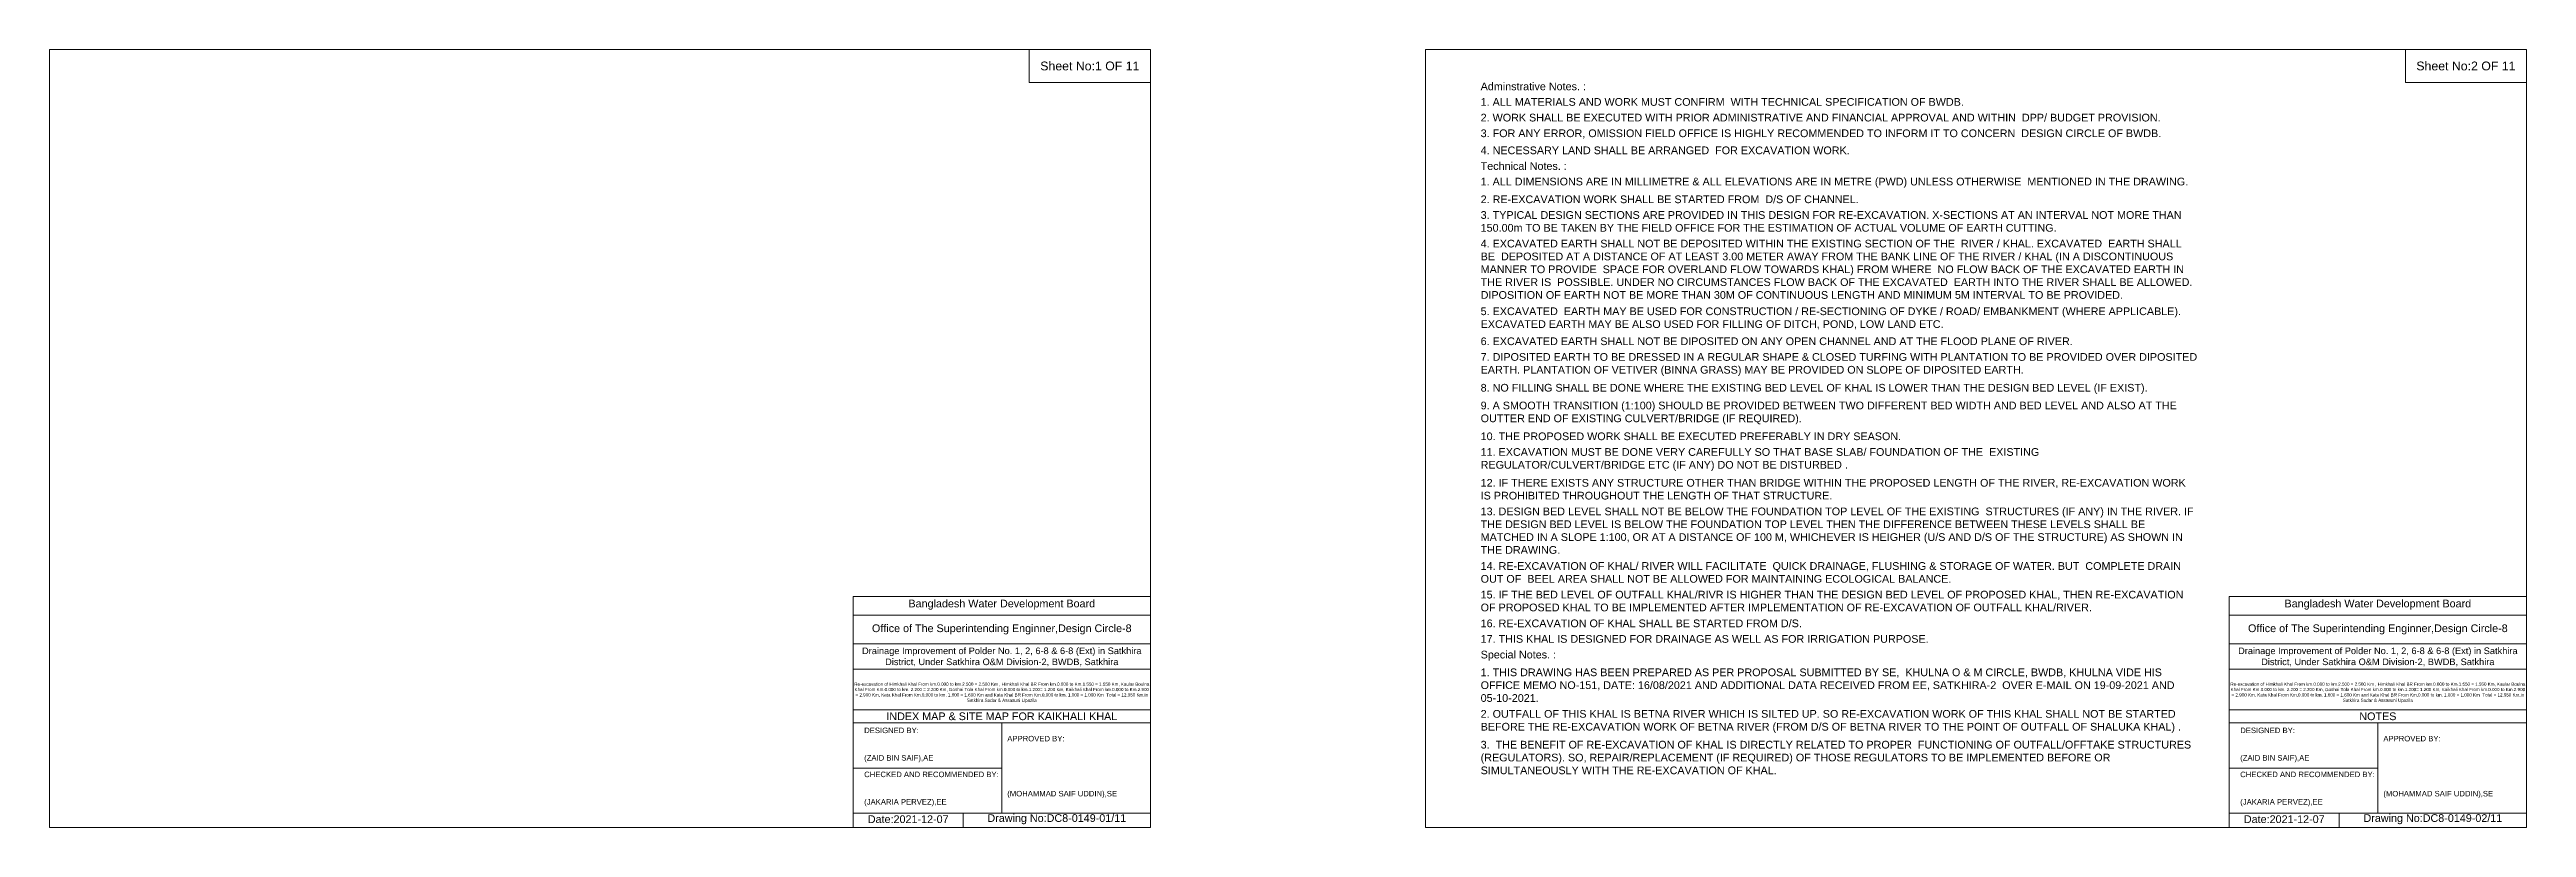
# Model space of a CAD drawing. Header units: inches. Extents: x 91000 to 628000, y -5656 to 0.
# Drawn here: x 370000 to 388000, y -5656 to 0 of the extents above; entities that cross this region are included whole.
import ezdxf

# ---------------------------------------------------------------- set-up
doc = ezdxf.new("R2010")
doc.units = ezdxf.units.IN
doc.header["$LTSCALE"] = 7
doc.header["$MEASUREMENT"] = 0
doc.layers.add('Cross Section Labels', color=7, linetype='Continuous', lineweight=9)
doc.styles.get("Standard").update_dxf_attribs({"font": 'arial.ttf'})

msp = doc.modelspace()

# ---------------------------------------------------------------- linework, layer by layer
at = {"layer": 'Cross Section Labels'}
for points in [[(370000, 0), (378000, 0), (378000, -5656), (370000, -5656)], [(377120, 0), (378000, 0), (378000, -240), (377120, -240)], [(380000, 0), (388000, 0), (388000, -5656), (380000, -5656)], [(387120, 0), (388000, 0), (388000, -240), (387120, -240)]]:
    msp.add_lwpolyline(points, close=True, dxfattribs=at)
for points in [[(375840, -5656), (375840, -3976), (378000, -3976)], [(375840, -4112), (378000, -4112)], [(385840, -5656), (385840, -3976), (388000, -3976)], [(385840, -4112), (388000, -4112)], [(375840, -4320), (378000, -4320)], [(385840, -4320), (388000, -4320)], [(375840, -4504), (378000, -4504)], [(385840, -4504), (388000, -4504)], [(375840, -4800), (378000, -4800)], [(385840, -4800), (388000, -4800)], [(375840, -4896), (378000, -4896)], [(376920, -4896), (376920, -5552)], [(385840, -4896), (388000, -4896)], [(386920, -4896), (386920, -5552)], [(375840, -5224), (376920, -5224)], [(385840, -5224), (386920, -5224)], [(375840, -5552), (378000, -5552)], [(376640, -5552), (376640, -5656)], [(385840, -5552), (388000, -5552)], [(386640, -5552), (386640, -5656)]]:
    msp.add_lwpolyline(points, dxfattribs=at)

# ---------------------------------------------------------------- texts
at = {"layer": 'Cross Section Labels', "attachment_point": 5}
for s, insert, char_height in [('Sheet No:1 OF 11', (377560, -120), 64), ('Sheet No:2 OF 11', (387560, -120), 64), ('Bangladesh Water Development Board', (376920, -4036), 56), ('Bangladesh Water Development Board', (386920, -4036), 56), ('Office of The Superintending Enginner,Design Circle-8', (376920, -4216), 56), ('Office of The Superintending Enginner,Design Circle-8', (386920, -4216), 56)]:
    msp.add_mtext(s, dxfattribs=dict(at, insert=insert, char_height=char_height))
at = {"layer": 'Cross Section Labels'}
for s, insert, char_height, width, attachment_point in [('Adminstrative Notes. :', (380400, -240), 56, 5200, 1), ('1. ALL MATERIALS AND WORK MUST CONFIRM  WITH TECHNICAL SPECIFICATION OF BWDB.', (380400, -353), 56, 5200, 1), ('2. WORK SHALL BE EXECUTED WITH PRIOR ADMINISTRATIVE AND FINANCIAL APPROVAL AND WITHIN  DPP/ BUDGET PROVISION.', (380400, -467), 56, 5200, 1), ('4. NECESSARY LAND SHALL BE ARRANGED  FOR EXCAVATION WORK. ', (380400, -705), 56, 5200, 1), ('3. FOR ANY ERROR, OMISSION FIELD OFFICE IS HIGHLY RECOMMENDED TO INFORM IT TO CONCERN  DESIGN CIRCLE OF BWDB.', (380400, -581), 56, 5200, 1), ('Technical Notes. :', (380400, -819), 56, 5200, 1), ('2. RE-EXCAVATION WORK SHALL BE STARTED FROM  D/S OF CHANNEL.', (380400, -1061), 56, 5200, 1), ('1. ALL DIMENSIONS ARE IN MILLIMETRE & ALL ELEVATIONS ARE IN METRE (PWD) UNLESS OTHERWISE  MENTIONED IN THE DRAWING.', (380400, -932), 56, 5200, 1), ('3. TYPICAL DESIGN SECTIONS ARE PROVIDED IN THIS DESIGN FOR RE-EXCAVATION. X-SECTIONS AT AN INTERVAL NOT MORE THAN 150.00m TO BE TAKEN BY THE FIELD OFFICE FOR THE ESTIMATION OF ACTUAL VOLUME OF EARTH CUTTING.', (380400, -1175), 56, 5200, 1), ('4. EXCAVATED EARTH SHALL NOT BE DEPOSITED WITHIN THE EXISTING SECTION OF THE  RIVER / KHAL. EXCAVATED  EARTH SHALL BE  DEPOSITED AT A DISTANCE OF AT LEAST 3.00 METER AWAY FROM THE BANK LINE OF THE RIVER / KHAL (IN A DISCONTINUOUS  MANNER TO PROVIDE  SPACE FOR OVERLAND FLOW TOWARDS KHAL) FROM WHERE  NO FLOW BACK OF THE EXCAVATED EARTH IN THE RIVER IS  POSSIBLE. UNDER NO CIRCUMSTANCES FLOW BACK OF THE EXCAVATED  EARTH INTO THE RIVER SHALL BE ALLOWED. DIPOSITION OF EARTH NOT BE MORE THAN 30M OF CONTINUOUS LENGTH AND MINIMUM 5M INTERVAL TO BE PROVIDED.', (380400, -1383), 56, 5200, 1), ('5. EXCAVATED  EARTH MAY BE USED FOR CONSTRUCTION / RE-SECTIONING OF DYKE / ROAD/ EMBANKMENT (WHERE APPLICABLE). EXCAVATED EARTH MAY BE ALSO USED FOR FILLING OF DITCH, POND, LOW LAND ETC.', (380400, -1875), 56, 5200, 1), ('6. EXCAVATED EARTH SHALL NOT BE DIPOSITED ON ANY OPEN CHANNEL AND AT THE FLOOD PLANE OF RIVER.', (380400, -2093), 56, 5200, 1), ('7. DIPOSITED EARTH TO BE DRESSED IN A REGULAR SHAPE & CLOSED TURFING WITH PLANTATION TO BE PROVIDED OVER DIPOSITED EARTH. PLANTATION OF VETIVER (BINNA GRASS) MAY BE PROVIDED ON SLOPE OF DIPOSITED EARTH.^J', (380400, -2207), 56, 5200, 1), ('8. NO FILLING SHALL BE DONE WHERE THE EXISTING BED LEVEL OF KHAL IS LOWER THAN THE DESIGN BED LEVEL (IF EXIST).', (380400, -2431), 56, 5200, 1), ('9. A SMOOTH TRANSITION (1:100) SHOULD BE PROVIDED BETWEEN TWO DIFFERENT BED WIDTH AND BED LEVEL AND ALSO AT THE OUTTER END OF EXISTING CULVERT/BRIDGE (IF REQUIRED).', (380400, -2560), 56, 5200, 1), ('10. THE PROPOSED WORK SHALL BE EXECUTED PREFERABLY IN DRY SEASON.', (380400, -2784), 56, 5200, 1), ('11. EXCAVATION MUST BE DONE VERY CAREFULLY SO THAT BASE SLAB/ FOUNDATION OF THE  EXISTING REGULATOR/CULVERT/BRIDGE ETC (IF ANY) DO NOT BE DISTURBED .^J', (380400, -2898), 56, 5200, 1), ('12. IF THERE EXISTS ANY STRUCTURE OTHER THAN BRIDGE WITHIN THE PROPOSED LENGTH OF THE RIVER, RE-EXCAVATION WORK IS PROHIBITED THROUGHOUT THE LENGTH OF THAT STRUCTURE.', (380400, -3122), 56, 5200, 1), ('13. DESIGN BED LEVEL SHALL NOT BE BELOW THE FOUNDATION TOP LEVEL OF THE EXISTING  STRUCTURES (IF ANY) IN THE RIVER. IF THE DESIGN BED LEVEL IS BELOW THE FOUNDATION TOP LEVEL THEN THE DIFFERENCE BETWEEN THESE LEVELS SHALL BE MATCHED IN A SLOPE 1:100, OR AT A DISTANCE OF 100 M, WHICHEVER IS HEIGHER (U/S AND D/S OF THE STRUCTURE) AS SHOWN IN THE DRAWING.', (380400, -3330), 56, 5200, 1), ('14. RE-EXCAVATION OF KHAL/ RIVER WILL FACILITATE  QUICK DRAINAGE, FLUSHING & STORAGE OF WATER. BUT  COMPLETE DRAIN OUT OF  BEEL AREA SHALL NOT BE ALLOWED FOR MAINTAINING ECOLOGICAL BALANCE.', (380400, -3727), 56, 5200, 1), ('15. IF THE BED LEVEL OF OUTFALL KHAL/RIVR IS HIGHER THAN THE DESIGN BED LEVEL OF PROPOSED KHAL, THEN RE-EXCAVATION OF PROPOSED KHAL TO BE IMPLEMENTED AFTER IMPLEMENTATION OF RE-EXCAVATION OF OUTFALL KHAL/RIVER.', (380400, -3935), 56, 5200, 1), ('16. RE-EXCAVATION OF KHAL SHALL BE STARTED FROM D/S.', (380400, -4144), 56, 5200, 1), ('17. THIS KHAL IS DESIGNED FOR DRAINAGE AS WELL AS FOR IRRIGATION PURPOSE.^J', (380400, -4257), 56, 5200, 1), ('Drainage Improvement of Polder No. 1, 2, 6-8 & 6-8 (Ext) in Satkhira District, Under Satkhira O&M Division-2, BWDB, Satkhira', (376920, -4416), 48, 2240, 5), ('1. THIS DRAWING HAS BEEN PREPARED AS PER PROPOSAL SUBMITTED BY SE,  KHULNA O & M CIRCLE, BWDB, KHULNA VIDE HIS OFFICE MEMO NO-151, DATE: 16/08/2021 AND ADDITIONAL DATA RECEIVED FROM EE, SATKHIRA-2  OVER E-MAIL ON 19-09-2021 AND 05-10-2021.^J', (380400, -4500), 56, 5200, 1), ('Special Notes. :', (380400, -4371), 56, 5200, 1), ('Drainage Improvement of Polder No. 1, 2, 6-8 & 6-8 (Ext) in Satkhira District, Under Satkhira O&M Division-2, BWDB, Satkhira', (386920, -4416), 48, 2240, 5), ('Re-excavation of Himkhali Khal From km.0.000 to km.2.500 = 2.500 Km , Himkhali Khal BR From km.0.000 to Km.1.550 = 1.550 Km, Kaular Boulna Khal From Km.0.000 to km. 2.200 = 2.200 Km, Goshai Tola Khal From km.0.000 to km.1.200= 1.200 Km, Kaikhali Khal From km.0.000 to Km.2.900 = 2.900 Km, Kata Khal From Km.0.000 to km. 1.600 = 1.600 Km and Kata Khal BR From Km.0.000 to km. 1.000 = 1.000 Km  Total = 12.950 Km.in Satkhira Sadar & Assasuni Upazila', (376920, -4676), 23.481, 2160, 5), ('Re-excavation of Himkhali Khal From km.0.000 to km.2.500 = 2.500 Km , Himkhali Khal BR From km.0.000 to Km.1.550 = 1.550 Km, Kaular Boulna Khal From Km.0.000 to km. 2.200 = 2.200 Km, Goshai Tola Khal From km.0.000 to km.1.200= 1.200 Km, Kaikhali Khal From km.0.000 to Km.2.900 = 2.900 Km, Kata Khal From Km.0.000 to km. 1.600 = 1.600 Km and Kata Khal BR From Km.0.000 to km. 1.000 = 1.000 Km  Total = 12.950 Km.in Satkhira Sadar & Assasuni Upazila', (386920, -4676), 23.481, 2160, 5), ('INDEX MAP & SITE MAP FOR KAIKHALI KHAL', (376920, -4848), 56, 2240, 5), ('2. OUTFALL OF THIS KHAL IS BETNA RIVER WHICH IS SILTED UP. SO RE-EXCAVATION WORK OF THIS KHAL SHALL NOT BE STARTED BEFORE THE RE-EXCAVATION WORK OF BETNA RIVER (FROM D/S OF BETNA RIVER TO THE POINT OF OUTFALL OF SHALUKA KHAL) .   ', (380400, -4802), 56, 5200, 1), ('NOTES', (386920, -4848), 56, 2240, 5), ('DESIGNED BY:^J^J^J(ZAID BIN SAIF),AE', (375920, -5056), 40, 1120, 4), ('APPROVED BY:^J^J^J^J^J^J(MOHAMMAD SAIF UDDIN),SE', (376960, -5216), 40, 1120, 4), ('3.  THE BENEFIT OF RE-EXCAVATION OF KHAL IS DIRECTLY RELATED TO PROPER  FUNCTIONING OF OUTFALL/OFFTAKE STRUCTURES (REGULATORS). SO, REPAIR/REPLACEMENT (IF REQUIRED) OF THOSE REGULATORS TO BE IMPLEMENTED BEFORE OR SIMULTANEOUSLY WITH THE RE-EXCAVATION OF KHAL.        ', (380400, -5026), 56, 5200, 1), ('DESIGNED BY:^J^J^J(ZAID BIN SAIF),AE', (385920, -5056), 40, 1120, 4), ('APPROVED BY:^J^J^J^J^J^J(MOHAMMAD SAIF UDDIN),SE', (386960, -5216), 40, 1120, 4), ('CHECKED AND RECOMMENDED BY:^J^J^J(JAKARIA PERVEZ),EE', (375920, -5376), 40, 1120, 4), ('CHECKED AND RECOMMENDED BY:^J^J^J(JAKARIA PERVEZ),EE', (385920, -5376), 40, 1120, 4), ('Date:2021-12-07', (376240, -5596), 56, 1120, 5), ('Drawing No:DC8-0149-01/11', (377320, -5596), 56, 1760, 5), ('Date:2021-12-07', (386240, -5596), 56, 1120, 5), ('Drawing No:DC8-0149-02/11', (387320, -5596), 56, 1760, 5)]:
    msp.add_mtext(s, dxfattribs=dict(at, insert=insert, char_height=char_height, width=width, attachment_point=attachment_point))

doc.saveas('drawing.dxf')
